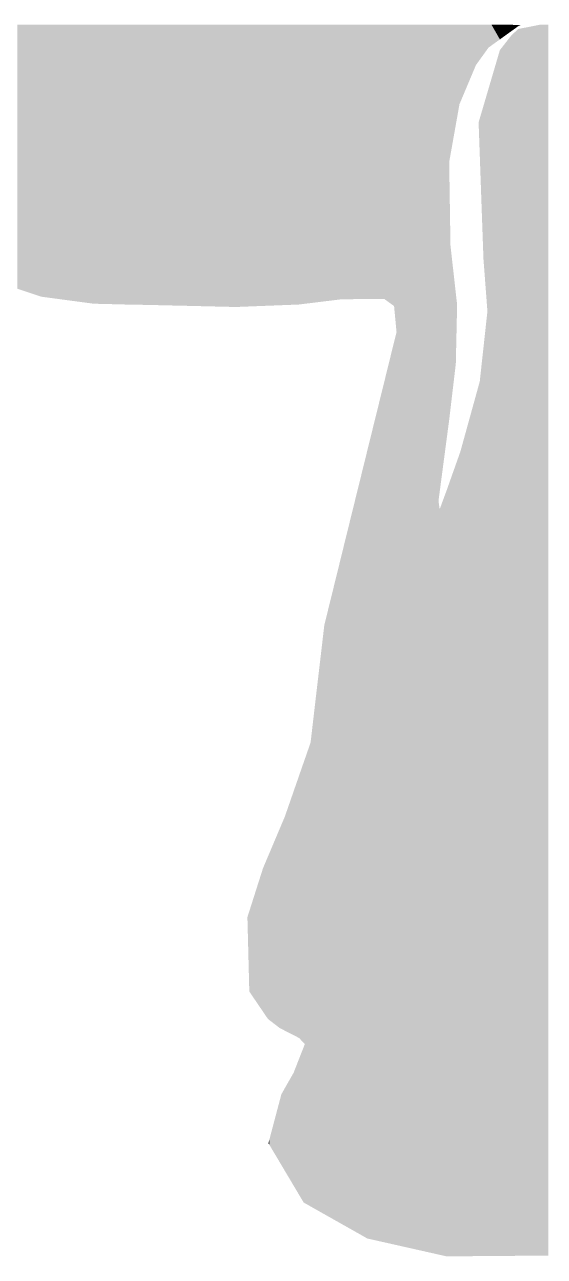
# Model space of a CAD drawing. Extents: x 158 to 430, y 344 to 468.
# Drawn here: x 293.8 to 318.2, y 344 to 401.9 of the extents above; entities that cross this region are included whole.
import ezdxf

# ---------------------------------------------------------------- set-up
doc = ezdxf.new("R2010")
doc.units = 0
doc.layers.add('LAYER_1', color=7, linetype='CONTINUOUS')

# ---------------------------------------------------------------- blocks, each defined once
blk = doc.blocks.new('*U2')
at = {"layer": 'LAYER_1', "color": 7}
for points in [[(293.477, 389.479), (293.477, 401.89), (294.171, 389.249)], [(294.171, 389.249), (293.477, 401.89), (294.171, 401.89)], [(294.171, 389.249), (294.171, 401.89), (294.382, 389.178)], [(294.382, 389.178), (294.171, 401.89), (294.382, 401.89)], [(294.382, 389.178), (294.382, 401.89), (294.603, 389.105)], [(294.603, 389.105), (294.382, 401.89), (294.603, 401.89)], [(294.603, 389.105), (294.603, 401.89), (294.609, 389.103)], [(294.609, 389.103), (294.603, 401.89), (294.609, 401.89)], [(294.609, 389.103), (294.609, 401.89), (294.925, 389.061)], [(294.925, 389.061), (294.609, 401.89), (294.925, 401.89)], [(294.925, 389.061), (294.925, 401.89), (295.564, 388.975)], [(295.564, 388.975), (294.925, 401.89), (295.564, 401.89)], [(295.564, 388.975), (295.564, 401.89), (295.62, 388.967)], [(295.62, 388.967), (295.564, 401.89), (295.62, 401.89)], [(295.62, 388.967), (295.62, 401.89), (296.174, 388.893)], [(296.174, 388.893), (295.62, 401.89), (296.174, 401.89)], [(296.174, 388.893), (296.174, 401.89), (296.342, 388.871)], [(296.342, 388.871), (296.174, 401.89), (296.342, 401.89)], [(296.342, 388.871), (296.342, 401.89), (297.06, 388.774)], [(297.06, 388.774), (296.342, 401.89), (297.06, 401.89)], [(297.06, 388.774), (297.06, 401.89), (297.793, 388.756)], [(297.793, 388.756), (297.06, 401.89), (297.793, 401.89)], [(297.793, 388.756), (297.793, 401.89), (298.835, 388.729)], [(298.835, 388.729), (297.793, 401.89), (298.835, 401.89)], [(298.835, 388.729), (298.835, 401.89), (299.015, 388.727)], [(299.015, 388.727), (298.835, 401.89), (299.015, 401.89)], [(299.015, 388.727), (299.015, 401.89), (299.62, 388.717)], [(299.62, 388.717), (299.015, 401.89), (299.62, 401.89)], [(299.62, 388.717), (299.62, 401.89), (299.902, 388.71)], [(299.902, 388.71), (299.62, 401.89), (299.902, 401.89)], [(299.902, 388.71), (299.902, 401.89), (300.1, 388.706)], [(300.1, 388.706), (299.902, 401.89), (300.1, 401.89)], [(300.1, 388.706), (300.1, 401.89), (300.12, 388.705)], [(300.12, 388.705), (300.1, 401.89), (300.12, 401.89)], [(300.12, 388.705), (300.12, 401.89), (300.761, 388.69)], [(300.761, 388.69), (300.12, 401.89), (300.761, 401.89)], [(300.761, 388.69), (300.761, 401.89), (301.228, 388.679)], [(301.228, 388.679), (300.761, 401.89), (301.228, 401.89)], [(301.228, 388.679), (301.228, 401.89), (301.423, 388.675)], [(301.423, 388.675), (301.228, 401.89), (301.423, 401.89)], [(301.423, 388.675), (301.423, 401.89), (302.091, 388.659)], [(302.091, 388.659), (301.423, 401.89), (302.091, 401.89)], [(302.091, 388.659), (302.091, 401.89), (302.11, 388.658)], [(302.11, 388.658), (302.091, 401.89), (302.11, 401.89)], [(302.11, 388.658), (302.11, 401.89), (302.31, 388.654)], [(302.31, 388.654), (302.11, 401.89), (302.31, 401.89)], [(302.31, 388.654), (302.31, 401.89), (303.181, 388.633)], [(303.181, 388.633), (302.31, 401.89), (303.181, 401.89)], [(303.181, 388.633), (303.181, 401.89), (303.742, 388.62)], [(303.742, 388.62), (303.181, 401.89), (303.742, 401.89)], [(303.742, 388.62), (303.742, 401.89), (304.284, 388.641)], [(304.284, 388.641), (303.742, 401.89), (304.284, 401.89)], [(304.284, 388.641), (304.284, 401.89), (304.373, 388.645)], [(304.373, 388.645), (304.284, 401.89), (304.373, 401.89)], [(304.373, 388.645), (304.373, 401.89), (305.016, 388.67)], [(305.016, 388.67), (304.373, 401.89), (305.016, 401.89)], [(305.016, 388.67), (305.016, 401.89), (305.249, 388.679)], [(305.249, 388.679), (305.016, 401.89), (305.249, 401.89)], [(305.249, 388.679), (305.249, 401.89), (305.27, 388.68)], [(305.27, 388.68), (305.249, 401.89), (305.27, 401.89)], [(305.27, 388.68), (305.27, 401.89), (305.306, 388.681)], [(305.306, 388.681), (305.27, 401.89), (305.306, 401.89)], [(305.306, 388.681), (305.306, 401.89), (305.805, 388.701)], [(305.805, 388.701), (305.306, 401.89), (305.805, 401.89)], [(305.805, 388.701), (305.805, 401.89), (305.816, 388.701)], [(305.816, 388.701), (305.805, 401.89), (305.816, 401.89)], [(305.816, 388.701), (305.816, 401.89), (305.879, 388.704)], [(305.879, 388.704), (305.816, 401.89), (305.879, 401.89)], [(305.879, 388.704), (305.879, 401.89), (306.04, 388.71)], [(306.04, 388.71), (305.879, 401.89), (306.04, 401.89)], [(306.04, 388.71), (306.04, 401.89), (306.454, 388.726)], [(306.454, 388.726), (306.04, 401.89), (306.454, 401.89)], [(306.454, 388.726), (306.454, 401.89), (306.522, 388.729)], [(306.522, 388.729), (306.454, 401.89), (306.522, 401.89)], [(306.522, 388.729), (306.522, 401.89), (306.695, 388.736)], [(306.695, 388.736), (306.522, 401.89), (306.695, 401.89)], [(306.695, 388.736), (306.695, 401.89), (306.715, 388.738)], [(306.715, 388.738), (306.695, 401.89), (306.715, 401.89)], [(306.715, 388.738), (306.715, 401.89), (306.902, 388.761)], [(306.902, 388.761), (306.715, 401.89), (306.902, 401.89)], [(306.902, 388.761), (306.902, 401.89), (306.925, 388.764)], [(306.925, 388.764), (306.902, 401.89), (306.925, 401.89)], [(306.925, 388.764), (306.925, 401.89), (306.979, 388.771)], [(306.979, 388.771), (306.925, 401.89), (306.979, 401.89)], [(306.979, 388.771), (306.979, 401.89), (307.009, 388.774)], [(307.009, 388.774), (306.979, 401.89), (307.009, 401.89)], [(307.009, 388.774), (307.009, 401.89), (307.251, 388.804)], [(307.251, 388.804), (307.009, 401.89), (307.251, 401.89)], [(307.251, 388.804), (307.251, 401.89), (307.493, 388.834)], [(307.493, 388.834), (307.251, 401.89), (307.493, 401.89)], [(307.493, 388.834), (307.493, 401.89), (307.841, 388.877)], [(307.841, 388.877), (307.493, 401.89), (307.841, 401.89)], [(307.841, 388.877), (307.841, 401.89), (307.896, 388.883)], [(307.896, 388.883), (307.841, 401.89), (307.896, 401.89)], [(307.896, 388.883), (307.896, 401.89), (308.573, 388.967)], [(308.573, 388.967), (307.896, 401.89), (308.573, 401.89)], [(308.573, 388.967), (308.573, 401.89), (308.721, 388.985)], [(308.721, 388.985), (308.573, 401.89), (308.721, 401.89)], [(308.721, 388.985), (308.721, 401.89), (309.117, 388.987)], [(309.117, 388.987), (308.721, 401.89), (309.117, 401.89)], [(309.117, 388.987), (309.117, 401.89), (309.19, 388.987)], [(309.19, 388.987), (309.117, 401.89), (309.19, 401.89)], [(309.19, 388.987), (309.19, 401.89), (309.29, 388.988)], [(309.29, 388.988), (309.19, 401.89), (309.29, 401.89)], [(309.29, 388.988), (309.29, 401.89), (309.499, 388.989)], [(309.499, 388.989), (309.29, 401.89), (309.499, 401.89)], [(309.499, 388.989), (309.499, 401.89), (309.916, 388.991)], [(309.916, 388.991), (309.499, 401.89), (309.916, 401.89)], [(309.916, 388.991), (309.916, 401.89), (310.713, 388.995)], [(310.713, 388.995), (309.916, 401.89), (310.713, 401.89)], [(310.713, 388.995), (310.713, 401.89), (310.78, 388.947)], [(310.78, 388.947), (310.713, 401.89), (310.78, 401.89)], [(310.78, 388.947), (310.78, 401.89), (311.171, 388.664)], [(311.171, 388.664), (310.78, 401.89), (311.171, 401.89)], [(311.171, 388.664), (311.171, 401.89), (311.286, 387.441)], [(311.286, 387.441), (311.171, 401.89), (311.286, 401.89)], [(311.286, 344.532), (311.286, 401.89), (313.257, 344.087)], [(313.257, 344.087), (311.286, 401.89), (313.257, 401.89)], [(313.257, 379.511), (313.257, 401.89), (313.311, 379.921)], [(313.311, 379.921), (313.257, 401.89), (313.311, 401.89)], [(313.311, 379.921), (313.311, 401.89), (313.633, 382.362)], [(313.633, 382.362), (313.311, 401.89), (313.633, 401.89)], [(313.633, 382.362), (313.633, 401.89), (313.644, 382.442)], [(313.644, 382.442), (313.633, 401.89), (313.644, 401.89)], [(313.644, 382.442), (313.644, 401.89), (313.7, 382.871)], [(313.7, 382.871), (313.644, 401.89), (313.7, 401.89)], [(313.7, 382.871), (313.7, 401.89), (313.71, 382.945)], [(313.71, 382.945), (313.7, 401.89), (313.71, 401.89)], [(313.71, 382.945), (313.71, 401.89), (313.713, 382.964)], [(313.713, 382.964), (313.71, 401.89), (313.713, 401.89)], [(313.713, 382.964), (313.713, 401.89), (313.758, 383.307)], [(313.758, 383.307), (313.713, 401.89), (313.758, 401.89)], [(313.758, 383.307), (313.758, 401.89), (313.759, 383.318)], [(313.759, 383.318), (313.758, 401.89), (313.759, 401.89)], [(313.759, 395.429), (313.759, 401.89), (313.819, 395.769)], [(313.819, 395.769), (313.759, 401.89), (313.819, 401.89)], [(313.819, 395.769), (313.819, 401.89), (314.07, 397.183)], [(314.07, 397.183), (313.819, 401.89), (314.07, 401.89)], [(314.07, 397.183), (314.07, 401.89), (314.132, 397.53)], [(314.132, 397.53), (314.07, 401.89), (314.132, 401.89)], [(314.132, 397.53), (314.132, 401.89), (314.241, 398.149)], [(314.241, 398.149), (314.132, 401.89), (314.241, 401.89)], [(314.241, 398.149), (314.241, 401.89), (314.241, 398.149)], [(314.241, 398.149), (314.241, 401.89), (314.241, 401.89)], [(314.241, 398.149), (314.241, 401.89), (314.283, 398.248)], [(314.283, 398.248), (314.241, 401.89), (314.283, 401.89)], [(314.283, 398.248), (314.283, 401.89), (315.015, 399.988)], [(315.015, 399.988), (314.283, 401.89), (315.015, 401.89)], [(315.015, 399.988), (315.015, 401.89), (315.14, 400.162)], [(315.14, 400.162), (315.015, 401.89), (315.14, 401.89)], [(315.14, 400.162), (315.14, 401.89), (315.195, 400.238)], [(315.195, 400.238), (315.14, 401.89), (315.195, 401.89)], [(315.195, 400.238), (315.195, 401.89), (315.279, 400.356)], [(315.279, 400.356), (315.195, 401.89), (315.279, 401.89)], [(315.279, 400.356), (315.279, 401.89), (315.369, 400.48)], [(315.369, 400.48), (315.279, 401.89), (315.369, 401.89)], [(315.369, 400.48), (315.369, 401.89), (315.554, 400.738)], [(315.554, 400.738), (315.369, 401.89), (315.554, 401.89)], [(315.554, 400.738), (315.554, 401.89), (315.607, 400.812)], [(315.607, 400.812), (315.554, 401.89), (315.607, 401.89)], [(315.607, 400.812), (315.607, 401.89), (315.743, 400.91)], [(315.743, 400.91), (315.607, 401.89), (315.743, 401.89)], [(315.743, 400.91), (315.743, 401.89), (316.14, 401.196)], [(316.14, 401.196), (315.743, 401.89), (316.14, 401.89)], [(316.14, 401.196), (316.14, 401.89), (316.252, 401.277)], [(316.252, 401.277), (316.14, 401.89), (316.252, 401.89)], [(316.252, 401.277), (316.252, 401.89), (316.677, 401.583)], [(316.677, 401.583), (316.252, 401.89), (316.677, 401.882)], [(316.677, 401.583), (316.677, 401.882), (317.003, 401.818)], [(317.003, 401.818), (316.677, 401.882), (317.003, 401.876)], [(317.003, 401.818), (317.003, 401.876), (317.028, 401.836)], [(317.028, 401.836), (317.003, 401.876), (317.028, 401.876)], [(317.028, 401.836), (317.028, 401.876), (317.126, 401.874)], [(318.047, 344.036), (317.126, 401.71), (318.047, 401.89)], [(318.047, 344.036), (318.047, 401.89), (318.407, 344.039)], [(318.407, 344.039), (318.047, 401.89), (318.407, 401.89)], [(316.677, 344.025), (316.252, 400.838), (316.677, 401.382)], [(317.003, 344.028), (316.677, 401.382), (317.003, 401.686)], [(316.677, 344.025), (316.677, 401.382), (317.003, 344.028)], [(317.028, 344.028), (317.003, 401.686), (317.028, 401.691)], [(317.003, 344.028), (317.003, 401.686), (317.028, 344.028)], [(317.126, 344.029), (317.028, 401.691), (317.126, 401.71)], [(317.028, 344.028), (317.028, 401.691), (317.126, 344.029)], [(317.126, 344.029), (317.126, 401.71), (318.047, 344.036)], [(316.14, 344.021), (315.743, 399.346), (316.14, 400.695)], [(316.252, 344.022), (316.14, 400.695), (316.252, 400.838)], [(316.14, 344.021), (316.14, 400.695), (316.252, 344.022)], [(316.252, 344.022), (316.252, 400.838), (316.677, 344.025)], [(315.607, 344.017), (315.554, 398.702), (315.607, 398.882)], [(315.743, 344.018), (315.607, 398.882), (315.743, 399.346)], [(315.607, 344.017), (315.607, 398.882), (315.743, 344.018)], [(315.743, 344.018), (315.743, 399.346), (316.14, 344.021)], [(315.554, 388.42), (315.369, 398.072), (315.554, 398.702)], [(315.554, 344.017), (315.554, 398.702), (315.607, 344.017)], [(315.279, 393.378), (315.195, 397.481), (315.279, 397.769)], [(315.369, 390.862), (315.279, 397.769), (315.369, 398.072)], [(315.279, 393.378), (315.279, 397.769), (315.369, 390.862)], [(315.369, 390.862), (315.369, 398.072), (315.554, 388.42)], [(315.195, 395.761), (315.14, 397.296), (315.195, 397.481)], [(315.195, 395.761), (315.195, 397.481), (315.279, 393.378)], [(313.759, 383.318), (313.759, 395.429), (313.819, 383.828)], [(313.819, 383.828), (313.759, 395.429), (313.819, 391.514)], [(313.819, 383.828), (313.819, 391.514), (314.07, 385.951)], [(314.07, 385.951), (313.819, 391.514), (314.07, 389.271)], [(314.07, 385.951), (314.07, 389.271), (314.132, 388.721)], [(315.554, 344.017), (315.369, 386.719), (315.554, 388.42)], [(311.286, 344.532), (311.171, 386.975), (311.286, 387.441)], [(311.171, 344.558), (310.78, 385.386), (311.171, 386.975)], [(311.171, 344.558), (311.171, 386.975), (311.286, 344.532)], [(315.369, 344.015), (315.279, 385.898), (315.369, 386.719)], [(315.369, 344.015), (315.369, 386.719), (315.554, 344.017)], [(315.279, 344.014), (315.195, 385.12), (315.279, 385.898)], [(315.279, 344.014), (315.279, 385.898), (315.369, 344.015)], [(310.713, 344.661), (309.916, 381.881), (310.713, 385.114)], [(310.78, 344.646), (310.713, 385.114), (310.78, 385.386)], [(310.713, 344.661), (310.713, 385.114), (310.78, 344.646)], [(310.78, 344.646), (310.78, 385.386), (311.171, 344.558)], [(315.195, 344.014), (315.14, 384.923), (315.195, 385.12)], [(315.195, 344.014), (315.195, 385.12), (315.279, 344.014)], [(315.015, 344.012), (314.283, 381.821), (315.015, 384.469)], [(315.14, 344.013), (315.015, 384.469), (315.14, 384.923)], [(315.015, 344.012), (315.015, 384.469), (315.14, 344.013)], [(315.14, 344.013), (315.14, 384.923), (315.195, 344.014)], [(309.916, 344.841), (309.499, 380.185), (309.916, 381.881)], [(309.916, 344.841), (309.916, 381.881), (310.713, 344.661)], [(314.241, 344.006), (314.132, 381.392), (314.241, 381.703)], [(314.283, 344.007), (314.241, 381.703), (314.283, 381.821)], [(314.241, 344.006), (314.241, 381.703), (314.241, 344.006)], [(314.241, 344.006), (314.241, 381.703), (314.241, 381.703)], [(314.241, 344.006), (314.241, 381.703), (314.283, 344.007)], [(314.283, 344.007), (314.283, 381.821), (315.015, 344.012)], [(314.07, 344.005), (313.819, 380.51), (314.07, 381.219)], [(314.132, 344.005), (314.07, 381.219), (314.132, 381.392)], [(314.07, 344.005), (314.07, 381.219), (314.132, 344.005)], [(314.132, 344.005), (314.132, 381.392), (314.241, 344.006)], [(313.758, 344.003), (313.713, 380.208), (313.758, 380.336)], [(313.759, 344.003), (313.758, 380.336), (313.759, 380.34)], [(313.758, 344.003), (313.758, 380.336), (313.759, 344.003)], [(313.819, 344.003), (313.759, 380.34), (313.819, 380.51)], [(313.759, 344.003), (313.759, 380.34), (313.819, 344.003)], [(313.819, 344.003), (313.819, 380.51), (314.07, 344.005)], [(309.499, 345.077), (309.29, 379.339), (309.499, 380.185)], [(309.499, 345.077), (309.499, 380.185), (309.916, 344.841)], [(313.633, 344.002), (313.311, 379.113), (313.633, 379.985)], [(313.644, 344.002), (313.633, 379.985), (313.644, 380.013)], [(313.633, 344.002), (313.633, 379.985), (313.644, 344.002)], [(313.7, 344.002), (313.644, 380.013), (313.7, 380.173)], [(313.644, 344.002), (313.644, 380.013), (313.7, 344.002)], [(313.71, 344.002), (313.7, 380.173), (313.71, 380.201)], [(313.7, 344.002), (313.7, 380.173), (313.71, 344.002)], [(313.713, 344.002), (313.71, 380.201), (313.713, 380.208)], [(313.71, 344.002), (313.71, 380.201), (313.713, 344.002)], [(313.713, 344.002), (313.713, 380.208), (313.758, 344.003)], [(309.29, 345.195), (309.19, 378.931), (309.29, 379.339)], [(309.29, 345.195), (309.29, 379.339), (309.499, 345.077)], [(313.257, 344.087), (313.257, 379.511), (313.311, 344.074)], [(313.311, 344.074), (313.257, 379.511), (313.311, 379.113)], [(309.117, 345.293), (308.721, 377.027), (309.117, 378.635)], [(309.19, 345.252), (309.117, 378.635), (309.19, 378.931)], [(309.117, 345.293), (309.117, 378.635), (309.19, 345.252)], [(309.19, 345.252), (309.19, 378.931), (309.29, 345.195)], [(313.311, 344.074), (313.311, 379.113), (313.633, 344.002)], [(308.721, 345.517), (308.573, 376.422), (308.721, 377.027)], [(308.721, 345.517), (308.721, 377.027), (309.117, 345.293)], [(308.573, 345.601), (307.896, 373.672), (308.573, 376.422)], [(308.573, 345.601), (308.573, 376.422), (308.721, 345.517)], [(307.896, 345.983), (307.841, 373.203), (307.896, 373.672)], [(307.896, 345.983), (307.896, 373.672), (308.573, 345.601)], [(307.841, 346.014), (307.493, 370.234), (307.841, 373.203)], [(307.841, 346.014), (307.841, 373.203), (307.896, 345.983)], [(307.493, 346.211), (307.251, 368.152), (307.493, 370.234)], [(307.493, 346.211), (307.493, 370.234), (307.841, 346.014)], [(307.251, 346.348), (307.009, 367.454), (307.251, 368.152)], [(307.251, 346.348), (307.251, 368.152), (307.493, 346.211)], [(306.902, 354.059), (306.715, 366.61), (306.902, 367.148)], [(306.925, 354.034), (306.902, 367.148), (306.925, 367.213)], [(306.902, 354.059), (306.902, 367.148), (306.925, 354.034)], [(306.979, 353.975), (306.925, 367.213), (306.979, 367.369)], [(306.925, 354.034), (306.925, 367.213), (306.979, 353.975)], [(307.009, 346.485), (306.979, 367.369), (307.009, 367.454)], [(306.979, 346.502), (306.979, 367.369), (307.009, 346.485)], [(307.009, 346.485), (307.009, 367.454), (307.251, 346.348)], [(306.695, 354.273), (306.522, 366.054), (306.695, 366.551)], [(306.715, 354.262), (306.695, 366.551), (306.715, 366.61)], [(306.695, 354.273), (306.695, 366.551), (306.715, 354.262)], [(306.715, 354.262), (306.715, 366.61), (306.902, 354.059)], [(306.454, 354.397), (306.04, 364.667), (306.454, 365.857)], [(306.522, 354.362), (306.454, 365.857), (306.522, 366.054)], [(306.454, 354.397), (306.454, 365.857), (306.522, 354.362)], [(306.522, 354.362), (306.522, 366.054), (306.695, 354.273)], [(305.816, 354.724), (305.805, 364.11), (305.816, 364.135)], [(305.879, 354.692), (305.816, 364.135), (305.879, 364.285)], [(305.816, 354.724), (305.816, 364.135), (305.879, 354.692)], [(306.04, 354.609), (305.879, 364.285), (306.04, 364.667)], [(305.879, 354.692), (305.879, 364.285), (306.04, 354.609)], [(306.04, 354.609), (306.04, 364.667), (306.454, 354.397)], [(305.805, 354.73), (305.306, 362.929), (305.805, 364.11)], [(305.805, 354.73), (305.805, 364.11), (305.816, 354.724)], [(305.249, 355.157), (305.016, 362.243), (305.249, 362.795)], [(305.27, 355.141), (305.249, 362.795), (305.27, 362.846)], [(305.249, 355.157), (305.249, 362.795), (305.27, 355.141)], [(305.306, 355.113), (305.27, 362.846), (305.306, 362.929)], [(305.27, 355.141), (305.27, 362.846), (305.306, 355.113)], [(305.306, 355.113), (305.306, 362.929), (305.805, 354.73)], [(305.016, 355.501), (304.373, 360.223), (305.016, 362.243)], [(305.016, 355.501), (305.016, 362.243), (305.249, 355.157)], [(304.373, 356.448), (304.284, 359.944), (304.373, 360.223)], [(304.373, 356.448), (304.373, 360.223), (305.016, 355.501)], [(306.902, 346.571), (306.715, 353.301), (306.902, 353.778)], [(306.925, 346.532), (306.902, 353.778), (306.925, 353.836)], [(306.902, 346.571), (306.902, 353.778), (306.925, 346.532)], [(306.979, 346.502), (306.925, 353.836), (306.979, 353.975)], [(306.925, 346.532), (306.925, 353.836), (306.979, 346.502)], [(306.695, 346.92), (306.522, 352.807), (306.695, 353.248)], [(306.715, 346.885), (306.695, 353.248), (306.715, 353.301)], [(306.695, 346.92), (306.695, 353.248), (306.715, 346.885)], [(306.715, 346.885), (306.715, 353.301), (306.902, 346.571)], [(306.454, 347.326), (306.04, 351.905), (306.454, 352.633)], [(306.522, 347.211), (306.454, 352.633), (306.522, 352.807)], [(306.454, 347.326), (306.454, 352.633), (306.522, 347.211)], [(306.522, 347.211), (306.522, 352.807), (306.695, 346.92)], [(305.879, 348.295), (305.816, 351.382), (305.879, 351.621)], [(306.04, 348.023), (305.879, 351.621), (306.04, 351.905)], [(305.879, 348.295), (305.879, 351.621), (306.04, 348.023)], [(306.04, 348.023), (306.04, 351.905), (306.454, 347.326)], [(305.805, 348.42), (305.306, 349.454), (305.805, 351.341)], [(305.816, 348.401), (305.805, 351.341), (305.816, 351.382)], [(305.805, 348.42), (305.805, 351.341), (305.816, 348.401)], [(305.816, 348.401), (305.816, 351.382), (305.879, 348.295)], [(305.306, 349.26), (305.27, 349.32), (305.306, 349.454)], [(305.306, 349.26), (305.306, 349.454), (305.805, 348.42)]]:
    blk.add_solid(points, dxfattribs=at)
blk = doc.blocks.new('BLOCK_2')
at = {"layer": 'LAYER_1', "color": 7}
blk.add_blockref('*U2', (0, 0), dxfattribs=at)

msp = doc.modelspace()

# ---------------------------------------------------------------- block references
at = {"layer": 'LAYER_1'}
msp.add_blockref('BLOCK_2', (0, 0), dxfattribs=at)

doc.saveas('drawing.dxf')
